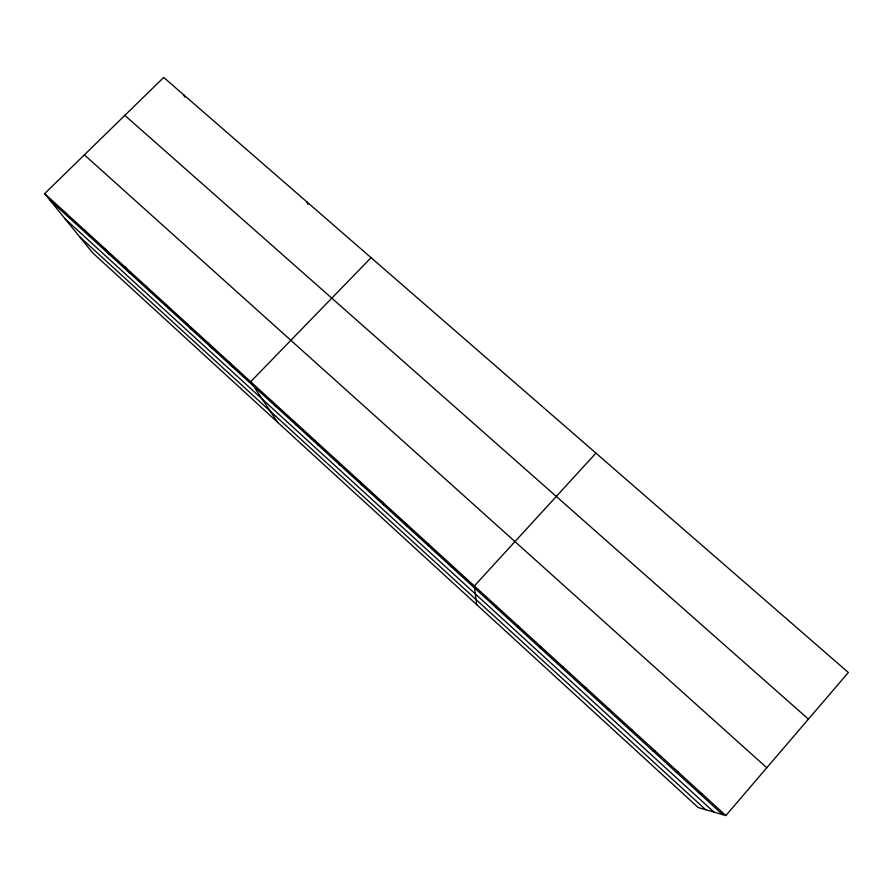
<?xml version="1.0" encoding="UTF-8"?>
<svg xmlns="http://www.w3.org/2000/svg" width="893" height="893" viewBox="0 0 893 893"><rect width="100%" height="100%" fill="white"/><g stroke="black" fill="none" stroke-linecap="round" stroke-linejoin="round"><path stroke-width="1.34" d="M496.285 607.854L496.307 605.979M518.107 627.79L518.431 626.172M540.109 647.883L540.723 646.532M562.289 668.143L563.204 667.049M725.853 815.555L848.35 672.507L163.698 77.445L44.65 193.614L92.649 252.831L698.203 807.54L725.853 815.555L44.65 193.614M595.944 453.131L474.373 585.953L476.672 604.617M371.075 257.686L250.676 381.713L277.634 422.289M584.647 688.559L585.875 687.744M607.184 709.142L608.725 708.607M629.911 729.894L631.764 729.648M652.816 750.823L654.993 750.857M675.912 771.92L678.412 772.244M699.197 793.185L702.032 793.81M124.83 115.364L808.422 719.133M84.366 154.857L766.786 767.768M50.097 200.333L722.683 814.628M65.1 218.841L713.976 812.105M79.544 236.656L705.671 809.705M64.519 211.753L69.743 218.272M84.545 230.037L89.546 236.355M104.727 248.466L109.504 254.583M125.076 267.04L129.619 272.957M145.581 285.76L149.89 291.475M166.265 304.647L170.329 310.139M187.106 323.679L190.935 328.959M208.125 342.867L211.697 347.935M229.311 362.212L232.638 367.056M272.209 401.37L275.022 405.768M293.931 421.206L296.476 425.358M315.821 441.198L318.098 445.116M337.911 461.357L339.909 465.03M360.169 481.684L361.899 485.111M183.701 94.837L184.762 97.069M382.628 502.19L384.068 505.36M405.277 522.863L406.427 525.787M307.125 202.108L307.884 204.33M428.104 543.714L428.975 546.371M451.144 564.744L451.713 567.144"/></g></svg>
